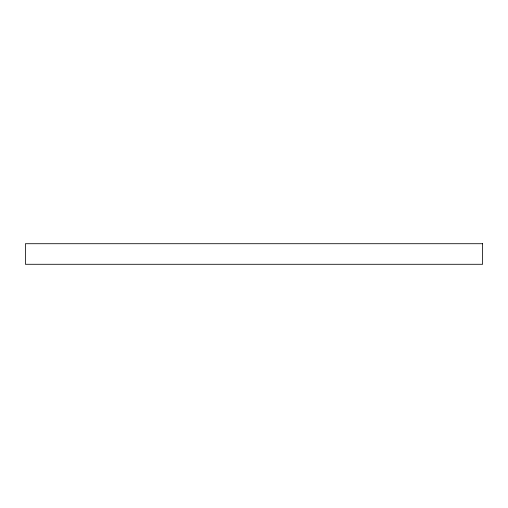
<?xml version="1.0" encoding="UTF-8"?>
<svg xmlns="http://www.w3.org/2000/svg" width="508" height="508" viewBox="0 0 508 508"><rect width="100%" height="100%" fill="white"/><g stroke="black" fill="none" stroke-linecap="round" stroke-linejoin="round"><path stroke-width="0.76" d="M482.6 243.713L25.4 243.713L25.4 264.287L482.6 264.287L482.6 243.713"/></g></svg>
